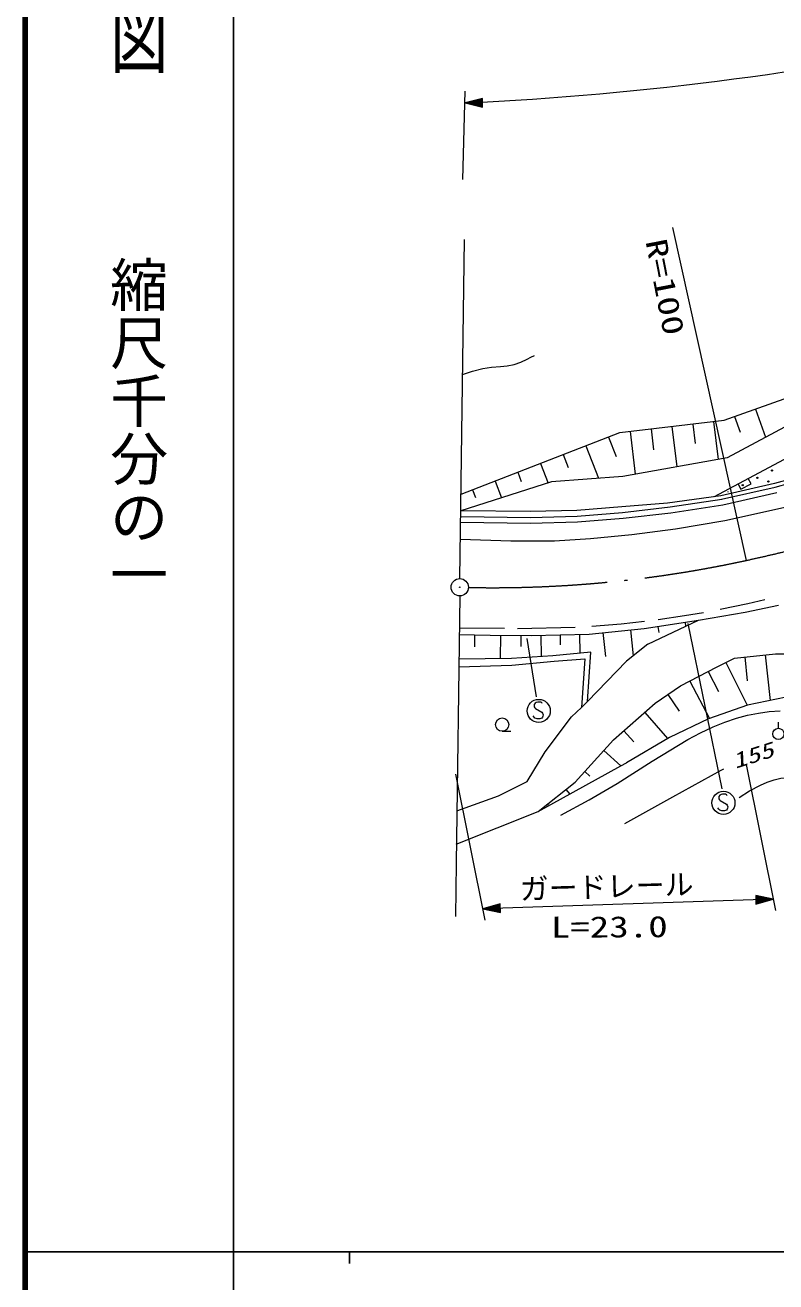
# Model space of a CAD drawing. Units: millimetres, scale not verified. Extents: x -2145 to 637855, y -94315 to 265685.
# Drawn here: x -2145 to 62674, y 88094 to 196605 of the extents above; entities that cross this region are included whole.
import ezdxf
from ezdxf.enums import TextEntityAlignment as Align

# ---------------------------------------------------------------- set-up
doc = ezdxf.new("R2010")
doc.units = ezdxf.units.MM
doc.header["$LTSCALE"] = 1000
doc.linetypes.add('LONG_DASHED_DOTTED', pattern=[15.25, 12, -1.5, 0.25, -1.5])
for name, color, linetype, lineweight in [('M-TTL', 2, 'Continuous', 140), ('M-TTL-BAND', 7, 'Continuous', 25), ('S-BGD', 7, 'Continuous', 13), ('S-BGD-HTXT', 6, 'Continuous', 13), ('S-BMK', 2, 'LONG_DASHED_DOTTED', 13)]:
    doc.layers.add(name, color=color, linetype=linetype, lineweight=lineweight)
doc.styles.add('@ＭＳ ゴシック', font='')
doc.styles.add('ＭＳ ゴシック', font='')
doc.styles.add('ＭＳ 明朝', font='')
doc.styles.get('@ＭＳ ゴシック').set_extended_font_data('@MS Gothic')
doc.styles.get('ＭＳ ゴシック').set_extended_font_data('MS Gothic')
doc.styles.get('ＭＳ 明朝').set_extended_font_data('MS Mincho')

# ---------------------------------------------------------------- blocks, each defined once
blk = doc.blocks.new('BUHIN1')
at = {"color": 2, "linetype": 'Continuous', "lineweight": 13}
for radius in [746, 22.5]:
    blk.add_circle((0, 0), radius, dxfattribs=at)
blk = doc.blocks.new('BUHIN2')
at = {"color": 7, "linetype": 'Continuous', "lineweight": 13}
blk.add_lwpolyline([(310, 645), (255, 705), (180, 740), (75, 760), (-80, 760), (-210, 725), (-320, 650), (-385, 540), (-390, 425), (-385, 350), (-345, 250), (-275, 195), (270, -120), (330, -210), (370, -335), (360, -455), (325, -550), (255, -640), (100, -685), (-130, -685), (-230, -670), (-325, -625), (-405, -550), (-475, -435)], dxfattribs=at)
blk.add_circle((0, 0), 995, dxfattribs=at)
blk = doc.blocks.new('BUHIN10')
at = {"color": 6, "linetype": 'Continuous', "lineweight": 13}
for points in [[(0, 0), (1500, -375), (1500, 375)], [(308, 0), (1406, 262), (1406, -262)], [(458, 0), (1350, 206), (1350, -206)], [(611, 0), (1294, 150), (1294, -150)], [(761, 0), (1238, 94), (1238, -94)]]:
    blk.add_lwpolyline(points, close=True, dxfattribs=at)
for points in [[(154, 0), (1462, 319), (1462, -319), (158, 0)], [(1181, 0), (915, 0), (1181, 38), (1181, -38), (915, 0)]]:
    blk.add_lwpolyline(points, dxfattribs=at)
blk = doc.blocks.new('BUHIN246')
at = {"color": 7, "linetype": 'Continuous', "lineweight": 13}
blk.add_lwpolyline([(-441, -236), (-205, -677), (677, -205), (441, 236)], dxfattribs=at)
blk = doc.blocks.new('BUHIN251')
at = {"color": 7, "linetype": 'Continuous', "lineweight": 13}
blk.add_line((0, 229), (0, 750), dxfattribs=at)
blk.add_circle((0, -262), 484, dxfattribs=at)

msp = doc.modelspace()

# ---------------------------------------------------------------- linework, layer by layer
at = {"layer": 'M-TTL'}
msp.add_line((-2145, 265685), (-2145, -94315), dxfattribs=at)
at = {"layer": 'M-TTL-BAND'}
for p, q in [((15855, 255685), (15855, -94315)), ((-2145, 90685), (536855, 90685)), ((25855, 90685), (25855, 89685))]:
    msp.add_line(p, q, dxfattribs=at)
at = {"layer": 'S-BGD'}
for p, q in [((58198, 162484), (70920, 167009)), ((72312, 166692), (58472, 159239)), ((57383, 155895), (72206, 163826)), ((59106, 162808), (59588, 161453)), ((60924, 163454), (61788, 161025)), ((49201, 161420), (58198, 162484)), ((51900, 161739), (52113, 159944)), ((53699, 161952), (54112, 158465)), ((55499, 162165), (55699, 160474)), ((57298, 162378), (57686, 159100)), ((35491, 156097), (49201, 161420)), ((48222, 161039), (48879, 159346)), ((50101, 161526), (50538, 157831)), ((44305, 159519), (44734, 158413)), ((46263, 160279), (47351, 157477)), ((42346, 158758), (43003, 157066)), ((58472, 159239), (49475, 157642)), ((68088, 158544), (62549, 157015)), ((40388, 157998), (40692, 157214)), ((49475, 157642), (43308, 157163)), ((62622, 156724), (68173, 158256)), ((43308, 157163), (35471, 154680)), ((36471, 156477), (36727, 155818)), ((38429, 157237), (38989, 155795)), ((62549, 157015), (57919, 155972)), ((57985, 155679), (62622, 156724)), ((53319, 155319), (49387, 155016)), ((57919, 155972), (53319, 155319)), ((53540, 155004), (58020, 155686)), ((53607, 154508), (58095, 155191)), ((58095, 155191), (62743, 156239)), ((58267, 153831), (64382, 155194)), ((35465, 154180), (41478, 154106)), ((41475, 154606), (35471, 154680)), ((45501, 154703), (41475, 154606)), ((41478, 154106), (45527, 154203)), ((49387, 155016), (45501, 154703)), ((45527, 154203), (49436, 154518)), ((49436, 154518), (53540, 155004)), ((49485, 154021), (53607, 154508)), ((35459, 153680), (41481, 153606)), ((41481, 153606), (45554, 153704)), ((45554, 153704), (49485, 154021)), ((50229, 152629), (53999, 153110)), ((53999, 153110), (58267, 153831)), ((35439, 152210), (39802, 152088)), ((39802, 152088), (43569, 152088)), ((43569, 152088), (46682, 152268)), ((46682, 152268), (50229, 152629)), ((57856, 146166), (60263, 146663)), ((60017, 145918), (62906, 146533)), ((60263, 146663), (61732, 147014)), ((52518, 145297), (54773, 145628)), ((54773, 145628), (56428, 145897)), ((56002, 145219), (60017, 145918)), ((35337, 144574), (39252, 144531)), ((40370, 144511), (45356, 144614)), ((46549, 144027), (51317, 144520)), ((46787, 144718), (49311, 144924)), ((49311, 144924), (51339, 145131)), ((50125, 144397), (50358, 142145)), ((51317, 144520), (56002, 145219)), ((51632, 143164), (56002, 145219)), ((52488, 144695), (52567, 144168)), ((54831, 145044), (54883, 144693)), ((55070, 144950), (57998, 130676)), ((35329, 143988), (38000, 143945)), ((36665, 143966), (36648, 142920)), ((38000, 143945), (41535, 143904)), ((38884, 143935), (38860, 141913)), ((40651, 143914), (40640, 142945)), ((41162, 143649), (41975, 138606)), ((41535, 143904), (46549, 144027)), ((42371, 143924), (42416, 142079)), ((44042, 143966), (44064, 143085)), ((45713, 144007), (45754, 142371)), ((47741, 144150), (47955, 142081)), ((46700, 142465), (43412, 142137)), ((46413, 138191), (46700, 142465)), ((51632, 143164), (49783, 141684)), ((59105, 141959), (62640, 142334)), ((61756, 142240), (62174, 138297)), ((62640, 142334), (65532, 142334)), ((35291, 141194), (39878, 141356)), ((39837, 141931), (35300, 141849)), ((43412, 142137), (39837, 141931)), ((39878, 141356), (43536, 141684)), ((43536, 141684), (46166, 141890)), ((46166, 141890), (45878, 137698)), ((49783, 141684), (46413, 138191)), ((54446, 139549), (57606, 141209)), ((57606, 141209), (59105, 141959)), ((58356, 141584), (60207, 137881)), ((59989, 142053), (60208, 139991)), ((56816, 140794), (57726, 139063)), ((52251, 138050), (54446, 139549)), ((55236, 139964), (56932, 136737)), ((45878, 137698), (46413, 138191)), ((48663, 134890), (52251, 138050)), ((53349, 138799), (54317, 137381)), ((60230, 137889), (56856, 136711)), ((63550, 138585), (60230, 137889)), ((42741, 133873), (45038, 136868)), ((45038, 136868), (45878, 137698)), ((51354, 137260), (53331, 135014)), ((49560, 135680), (50400, 134726)), ((56856, 136711), (53482, 135104)), ((39039, 135633), (39785, 135633)), ((45343, 131249), (48663, 134890)), ((53482, 135104), (49787, 132909)), ((41199, 131285), (42741, 133873)), ((47833, 133980), (49302, 132640)), ((42159, 128698), (49302, 132640)), ((49302, 132640), (49787, 132909)), ((46173, 132159), (46598, 131771)), ((38728, 130064), (41199, 131285)), ((42159, 128698), (45343, 131249)), ((44547, 130611), (44877, 130198)), ((35123, 128757), (38728, 130064)), ((42955, 129335), (43010, 129267)), ((35084, 125877), (42159, 128698))]:
    msp.add_line(p, q, dxfattribs=at)
for points in [[(35629, 166425), (36492, 166725), (37366, 166964), (38116, 167077), (38887, 167132), (39484, 167188), (40065, 167305), (40645, 167507), (41210, 167768), (41516, 167926), (41830, 168094)], [(44115, 128382), (46549, 129720), (48961, 131115), (51995, 133046), (55064, 134928), (56153, 135501), (57269, 136020), (58264, 136419), (59284, 136763), (60217, 137014), (61165, 137207), (62095, 137336), (63040, 137406)], [(49639, 127658), (53775, 129987), (57944, 132265), (58061, 132322), (58187, 132382)], [(59510, 129922), (60407, 130483), (61333, 130991), (61920, 131248), (62537, 131452), (63114, 131581), (63721, 131653), (64221, 131662), (64723, 131611), (65077, 131521), (65409, 131374), (65653, 131202), (65867, 130977), (66043, 130733), (66211, 130465)]]:
    msp.add_lwpolyline(points, dxfattribs=at)
for centre, radius in [((61078, 157513), 49.8), ((62343, 158145), 49.8), ((59813, 156880), 49.8), ((62027, 157197), 49.8), ((39039, 136207), 574)]:
    msp.add_circle(centre, radius, dxfattribs=at)
msp.add_arc((58548, 156248), 49.8, 75.15516, 125.43116, dxfattribs=at)
at = {"layer": 'S-BGD-HTXT'}
for p, q in [((35654, 183274), (35862, 190894)), ((60149, 150393), (53785, 179127)), ((35394, 148821), (35786, 178099)), ((35374, 147321), (35062, 124234)), ((60101, 132751), (62643, 120160)), ((37573, 119328), (35032, 131919)), ((35062, 124234), (35000, 119633)), ((62445, 121140), (37375, 120308))]:
    msp.add_line(p, q, dxfattribs=at)
for points in [[(37375, 120308), (38887, 119983), (38862, 120733)], [(37682, 120318), (38772, 120617), (38789, 120093)], [(37832, 120323), (38717, 120559), (38731, 120147)], [(37986, 120329), (38663, 120501), (38673, 120201)], [(62445, 121140), (60933, 121465), (60958, 120716)], [(62137, 121130), (61048, 120831), (61031, 121356)], [(61988, 121125), (61102, 120889), (61089, 121302)], [(61834, 121120), (61157, 120948), (61147, 121247)], [(61684, 121115), (61211, 121006), (61205, 121193)], [(38136, 120333), (38609, 120443), (38615, 120256)]]:
    msp.add_lwpolyline(points, close=True, dxfattribs=at)
for points in [[(37529, 120313), (38826, 120675), (38847, 120038), (37532, 120313)], [(62291, 121135), (60994, 120773), (60973, 121410), (62287, 121135)], [(61264, 121101), (61530, 121110), (61265, 121064), (61263, 121139), (61530, 121110)], [(38556, 120347), (38290, 120339), (38554, 120385), (38557, 120310), (38290, 120339)]]:
    msp.add_lwpolyline(points, dxfattribs=at)
msp.add_arc((23293, 463111), 273505, 272.6282, 292.1507, dxfattribs=at)
at = {"layer": 'S-BMK'}
for centre, radius, start, end in [((25269, 309366), 162755, 282.3752, 288.52086), ((38212, 251135), 103103, 268.8452, 282.28467)]:
    msp.add_arc(centre, radius, start, end, dxfattribs=at)

# ---------------------------------------------------------------- block references
at = {"layer": 'S-BGD'}
for name, p in [('BUHIN246', (59853, 157217)), ('BUHIN2', (42199, 137397)), ('BUHIN251', (62896, 135667)), ('BUHIN2', (58148, 129454))]:
    msp.add_blockref(name, p, dxfattribs=at)
at = {"layer": 'S-BGD-HTXT'}
msp.add_blockref('BUHIN10', (35835, 189894), dxfattribs=at)
at = {"layer": 'S-BMK'}
msp.add_blockref('BUHIN1', (35384, 148071), dxfattribs=at)

# ---------------------------------------------------------------- texts
at = {"layer": 'M-TTL-BAND', "style": '@ＭＳ ゴシック', "width": 1.4}
msp.add_text('平  面  図', height=3666, rotation=270, dxfattribs=at).set_placement((7632, 192160), align=Align.MIDDLE_RIGHT)
at = {"layer": 'M-TTL-BAND', "style": '@ＭＳ ゴシック'}
msp.add_text('縮尺千分の一', height=3666, rotation=270, dxfattribs=at).set_placement((7632, 146716), align=Align.MIDDLE_RIGHT)
at = {"layer": 'S-BGD', "style": 'ＭＳ 明朝', "oblique": 15, "width": 1.35}
msp.add_text('155', height=1320, rotation=17.5, dxfattribs=at).set_placement((59291, 132014), align=Align.BOTTOM_LEFT)
at = {"layer": 'S-BGD-HTXT', "style": 'ＭＳ ゴシック', "width": 1.35}
for s, rotation, p in [('R=100', 281, (50872, 177854)), ('L=23.0', 0.3, (43244, 117255))]:
    msp.add_text(s, height=1833, rotation=rotation, dxfattribs=at).set_placement(p, align=Align.BOTTOM_LEFT)
at = {"layer": 'S-BGD-HTXT', "style": 'ＭＳ ゴシック'}
msp.add_text('ガードレール', height=1833, rotation=1.7, dxfattribs=at).set_placement((40608, 120535), align=Align.BOTTOM_LEFT)

doc.saveas('drawing.dxf')
